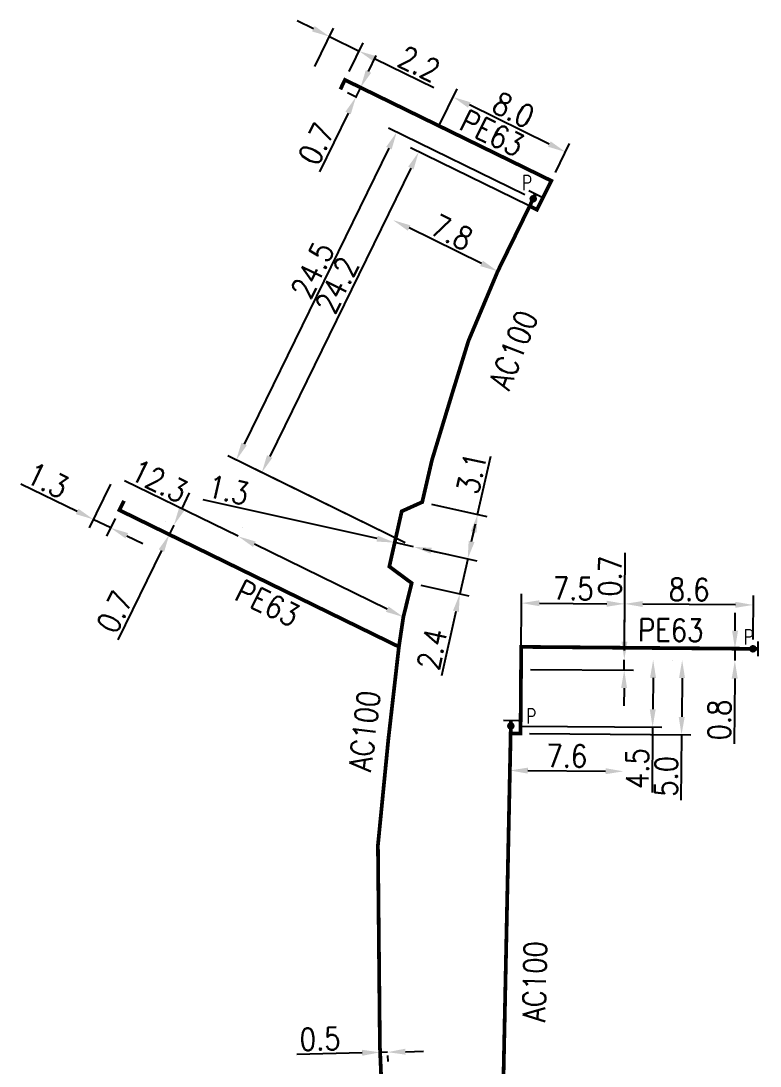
# Model space of a CAD drawing. Header units: millimetres. Extents: x 160996 to 162003, y 120996 to 122000.
# Drawn here: x 161944.1 to 161993.6, y 121164.2 to 121234.2 of the extents above; entities that cross this region are included whole.
import ezdxf
from ezdxf.enums import TextEntityAlignment as Align

# ---------------------------------------------------------------- set-up
doc = ezdxf.new("R2010")
doc.units = ezdxf.units.MM
doc.header["$PDMODE"] = 34
doc.linetypes.add('L_100_AP', pattern=[14, 10, -1.5, 1, -1.5])
doc.linetypes.add('L_RAC_PE', pattern=[3.5, 2, -1.5])
doc.layers.get('0').update_dxf_attribs({"linetype": 'CONTINUOUS'})
doc.layers.get('Defpoints').update_dxf_attribs({"linetype": 'CONTINUOUS'})
for name, color, linetype in [('L_140', 3, 'CONTINUOUS'), ('L_300', 7, 'CONTINUOUS'), ('L_340', 7, 'CONTINUOUS')]:
    doc.layers.add(name, color=color, linetype=linetype)
doc.layers.add('L_170', color=7, linetype='CONTINUOUS', plot=False)
doc.styles.add('G_ROMANS', font='ROMANS.SHX', dxfattribs={"width": 0.75})
doc.styles.get("Standard").update_dxf_attribs({"font": 'romans.shx', "width": 0.85})
doc.dimstyles.get("Standard").update_dxf_attribs({"dimtxt": 1.5, "dimasz": 1.2, "dimexe": 0.625, "dimexo": 0.625, "dimgap": 0.25, "dimtad": 1, "dimdec": 1, "dimzin": 0, "dimdsep": 46, "dimtxsty": 'Standard', "dimcen": -0.5, "dimadec": 0, "dimazin": 0, "dimtfac": 1, "dimtdec": 1, "dimtmove": 0, "dimatfit": 3, "dimfxl": 0, "dimtolj": 1, "dimtzin": 0, "dimarcsym": 0})

# ---------------------------------------------------------------- blocks, each defined once
blk = doc.blocks.new('L_340_07')
at = {"color": 0, "linetype": 'Continuous', "const_width": 0.25, "flags": 128}
blk.add_lwpolyline([(0, 0), (0.35, 0)], dxfattribs=at)
at = {"color": 0, "linetype": 'Continuous', "flags": 128}
blk.add_lwpolyline([(0.35, -0.5), (0.35, 0.5)], dxfattribs=at)
at = {"color": 0, "linetype": 'Continuous', "width": 0.75, "flags": 3}
for tag, p in [('DEF_LEG', (0.723, -3.465)), ('DEF_COUP', (0.723, -5.965)), ('DEF_TYPE', (0.723, -8.465))]:
    blk.add_attdef(tag, text='', height=1.2, dxfattribs=at).set_placement(p, align=Align.MIDDLE)
blk = doc.blocks.new('*D1705')
at = {"layer": 'Defpoints', "color": 0, "linetype": 'Continuous', "transparency": 16777216}
for p in [(161969.005, 121220.878), (161969.005, 121220.878), (161976.012, 121217.451)]:
    blk.add_point(p, dxfattribs=at)
at = {"layer": 'L_140', "color": 0, "linetype": 'Continuous', "lineweight": -2, "transparency": 16777216}
blk.add_line((161974.934, 121217.978), (161970.083, 121220.351), dxfattribs=at)
at = {"layer": 'L_140', "color": 0, "linetype": 'Continuous', "transparency": 16777216}
for points in [[(161970.171, 121220.53), (161969.995, 121220.171), (161969.005, 121220.878)], [(161975.022, 121218.158), (161974.846, 121217.798), (161976.012, 121217.451)]]:
    blk.add_solid(points, dxfattribs=at)
at = {"layer": 'L_140', "color": 0, "linetype": 'Continuous', "transparency": 16777216, "insert": (161972.948, 121220.063), "char_height": 1.5, "attachment_point": 5, "rotation": 333.93564}
blk.add_mtext('\\A1;7.8', dxfattribs=at)
blk = doc.blocks.new('*D1706')
at = {"layer": 'Defpoints', "color": 0, "linetype": 'Continuous', "transparency": 16777216}
for p in [(161978.387, 121222.306), (161958.514, 121204.808), (161970.387, 121199.001)]:
    blk.add_point(p, dxfattribs=at)
at = {"layer": 'L_340', "color": 0, "linetype": 'Continuous', "lineweight": -2, "transparency": 16777216}
for p, q in [((161977.825, 121222.581), (161968.695, 121227.046)), ((161968.73, 121225.694), (161959.041, 121205.886)), ((161969.826, 121199.275), (161957.953, 121205.083))]:
    blk.add_line(p, q, dxfattribs=at)
at = {"layer": 'L_340', "color": 0, "linetype": 'Continuous', "transparency": 16777216}
for points in [[(161968.55, 121225.782), (161968.909, 121225.606), (161969.257, 121226.772)], [(161958.862, 121205.974), (161959.221, 121205.798), (161958.514, 121204.808)]]:
    blk.add_solid(points, dxfattribs=at)
at = {"layer": 'L_340', "color": 0, "linetype": 'Continuous', "transparency": 16777216, "insert": (161963.621, 121217.524), "char_height": 1.5, "attachment_point": 5, "rotation": 63.93564}
blk.add_mtext('\\A1;24.5', dxfattribs=at)
blk = doc.blocks.new('*D1707')
at = {"layer": 'Defpoints', "color": 0, "linetype": 'Continuous', "transparency": 16777216}
for p in [(161970.96, 121201.998), (161970.387, 121199.001), (161974.001, 121198.191)]:
    blk.add_point(p, dxfattribs=at)
at = {"layer": 'L_140', "color": 0, "linetype": 'Continuous', "lineweight": -2, "transparency": 16777216}
for p, q in [((161974.667, 121201.168), (161975.543, 121205.078)), ((161971.57, 121201.861), (161975.277, 121201.031)), ((161974.263, 121199.362), (161974.405, 121199.997)), ((161970.997, 121198.864), (161974.611, 121198.055))]:
    blk.add_line(p, q, dxfattribs=at)
at = {"layer": 'L_140', "color": 0, "linetype": 'Continuous', "transparency": 16777216}
for points in [[(161974.21, 121200.04), (161974.6, 121199.953), (161974.667, 121201.168)], [(161974.068, 121199.406), (161974.458, 121199.319), (161974.001, 121198.191)]]:
    blk.add_solid(points, dxfattribs=at)
at = {"layer": 'L_140', "color": 0, "linetype": 'Continuous', "transparency": 16777216, "insert": (161974.261, 121203.927), "char_height": 1.5, "attachment_point": 5, "rotation": 77.3751}
blk.add_mtext('\\A1;3.1', dxfattribs=at)
blk = doc.blocks.new('*D1708')
at = {"layer": 'Defpoints', "color": 0, "linetype": 'Continuous', "transparency": 16777216}
for p in [(161970.387, 121199.001), (161974.001, 121198.191), (161970.254, 121196.571)]:
    blk.add_point(p, dxfattribs=at)
at = {"layer": 'L_140', "color": 0, "linetype": 'Continuous', "lineweight": -2, "transparency": 16777216}
for p, q in [((161974.263, 121199.362), (161974.525, 121200.533)), ((161970.997, 121198.864), (161974.611, 121198.055)), ((161974.001, 121198.191), (161973.476, 121195.849)), ((161970.864, 121196.434), (161974.086, 121195.713)), ((161973.214, 121194.678), (161972.245, 121190.353))]:
    blk.add_line(p, q, dxfattribs=at)
at = {"layer": 'L_140', "color": 0, "linetype": 'Continuous', "transparency": 16777216}
for points in [[(161974.068, 121199.406), (161974.458, 121199.319), (161974.001, 121198.191)], [(161973.019, 121194.722), (161973.409, 121194.635), (161973.476, 121195.849)]]:
    blk.add_solid(points, dxfattribs=at)
at = {"layer": 'L_140', "color": 0, "linetype": 'Continuous', "transparency": 16777216, "insert": (161971.623, 121192.149), "char_height": 1.5, "attachment_point": 5, "rotation": 77.3751}
blk.add_mtext('\\A1;2.4', dxfattribs=at)
blk = doc.blocks.new('*D1709')
at = {"layer": 'Defpoints', "color": 0, "linetype": 'Continuous', "transparency": 16777216}
for p in [(161958.648, 121199.703), (161958.648, 121199.703), (161969.697, 121194.299)]:
    blk.add_point(p, dxfattribs=at)
at = {"layer": 'L_140', "color": 0, "linetype": 'Continuous', "lineweight": -2, "transparency": 16777216}
for p, q in [((161958.648, 121199.703), (161951.033, 121203.428)), ((161958.923, 121200.265), (161958.923, 121200.265)), ((161968.619, 121194.826), (161959.726, 121199.176)), ((161969.972, 121194.86), (161969.972, 121194.86))]:
    blk.add_line(p, q, dxfattribs=at)
at = {"layer": 'L_140', "color": 0, "linetype": 'Continuous', "transparency": 16777216}
for points in [[(161959.814, 121199.356), (161959.638, 121198.996), (161958.648, 121199.703)], [(161968.707, 121195.006), (161968.531, 121194.647), (161969.697, 121194.299)]]:
    blk.add_solid(points, dxfattribs=at)
at = {"layer": 'L_140', "color": 0, "linetype": 'Continuous', "transparency": 16777216, "insert": (161953.36, 121203.403), "char_height": 1.5, "attachment_point": 5, "rotation": 333.93564}
blk.add_mtext('\\A1;12.3', dxfattribs=at)
blk = doc.blocks.new('*D1710')
at = {"layer": 'Defpoints', "color": 0, "linetype": 'Continuous', "transparency": 16777216}
for p in [(161969.119, 121199.285), (161970.387, 121199.001), (161970.387, 121199.001)]:
    blk.add_point(p, dxfattribs=at)
at = {"layer": 'L_140', "color": 0, "linetype": 'Continuous', "lineweight": -2, "transparency": 16777216}
for p, q in [((161967.948, 121199.547), (161956.312, 121202.153)), ((161970.387, 121199.001), (161969.119, 121199.285)), ((161971.558, 121198.738), (161972.729, 121198.476))]:
    blk.add_line(p, q, dxfattribs=at)
at = {"layer": 'L_140', "color": 0, "linetype": 'Continuous', "transparency": 16777216}
for points in [[(161967.991, 121199.742), (161967.904, 121199.352), (161969.119, 121199.285)], [(161971.602, 121198.934), (161971.515, 121198.543), (161970.387, 121199.001)]]:
    blk.add_solid(points, dxfattribs=at)
at = {"layer": 'L_140', "color": 0, "linetype": 'Continuous', "transparency": 16777216, "insert": (161957.989, 121202.802), "char_height": 1.5, "attachment_point": 5, "rotation": 347.3751}
blk.add_mtext('\\A1;1.3', dxfattribs=at)
blk = doc.blocks.new('*D1711')
at = {"layer": 'Defpoints', "color": 0, "linetype": 'Continuous', "transparency": 16777216}
for p in [(161968.127, 121165.553), (161968.627, 121165.566), (161968.637, 121165.162)]:
    blk.add_point(p, dxfattribs=at)
at = {"layer": 'L_140', "color": 0, "linetype": 'Continuous', "lineweight": -2, "transparency": 16777216}
for p, q in [((161966.937, 121165.119), (161962.567, 121165.008)), ((161968.637, 121165.162), (161968.137, 121165.149)), ((161968.143, 121164.928), (161968.153, 121164.525)), ((161968.643, 121164.941), (161968.653, 121164.537)), ((161969.837, 121165.193), (161971.036, 121165.223))]:
    blk.add_line(p, q, dxfattribs=at)
at = {"layer": 'L_140', "color": 0, "linetype": 'Continuous', "transparency": 16777216}
for points in [[(161966.932, 121165.319), (161966.943, 121164.919), (161968.137, 121165.149)], [(161969.831, 121165.393), (161969.842, 121164.993), (161968.637, 121165.162)]]:
    blk.add_solid(points, dxfattribs=at)
at = {"layer": 'L_140', "color": 0, "linetype": 'Continuous', "transparency": 16777216, "insert": (161964.127, 121166.048), "char_height": 1.5, "attachment_point": 5, "rotation": 1.45531}
blk.add_mtext('\\A1;0.5', dxfattribs=at)
blk = doc.blocks.new('*D1715')
at = {"layer": 'Defpoints', "color": 0, "linetype": 'Continuous', "transparency": 16777216}
for p in [(161976.826, 121184.024), (161984.426, 121183.966), (161984.426, 121183.966)]:
    blk.add_point(p, dxfattribs=at)
at = {"layer": 'L_140', "color": 0, "linetype": 'Continuous', "lineweight": -2, "transparency": 16777216}
blk.add_line((161978.026, 121184.014), (161983.226, 121183.975), dxfattribs=at)
at = {"layer": 'L_140', "color": 0, "linetype": 'Continuous', "transparency": 16777216}
for points in [[(161978.028, 121184.214), (161978.025, 121183.814), (161976.826, 121184.024)], [(161983.228, 121184.175), (161983.225, 121183.775), (161984.426, 121183.966)]]:
    blk.add_solid(points, dxfattribs=at)
at = {"layer": 'L_140', "color": 0, "linetype": 'Continuous', "transparency": 16777216, "insert": (161980.634, 121184.995), "char_height": 1.5, "attachment_point": 5, "rotation": 359.56932}
blk.add_mtext('\\A1;7.6', dxfattribs=at)
blk = doc.blocks.new('*D1728')
at = {"layer": 'Defpoints', "color": 0, "linetype": 'Continuous', "transparency": 16777216}
for p in [(161988.354, 121191.41), (161988.354, 121191.41), (161977.503, 121186.501)]:
    blk.add_point(p, dxfattribs=at)
at = {"layer": 'L_170', "color": 0, "linetype": 'Continuous', "lineweight": -2, "transparency": 16777216}
for p, q in [((161987.729, 121191.416), (161987.729, 121191.416)), ((161988.344, 121190.211), (161988.322, 121187.611)), ((161978.128, 121186.496), (161988.937, 121186.405)), ((161988.312, 121186.411), (161988.275, 121182.039))]:
    blk.add_line(p, q, dxfattribs=at)
at = {"layer": 'L_170', "color": 0, "linetype": 'Continuous', "transparency": 16777216}
for points in [[(161988.144, 121190.212), (161988.544, 121190.209), (161988.354, 121191.41)], [(161988.122, 121187.612), (161988.522, 121187.609), (161988.312, 121186.411)]]:
    blk.add_solid(points, dxfattribs=at)
at = {"layer": 'L_170', "color": 0, "linetype": 'Continuous', "transparency": 16777216, "insert": (161987.289, 121183.633), "char_height": 1.5, "attachment_point": 5, "rotation": 89.52047}
blk.add_mtext('\\A1;5.0', dxfattribs=at)
blk = doc.blocks.new('*D1729')
at = {"layer": 'Defpoints', "color": 0, "linetype": 'Continuous', "transparency": 16777216}
for p in [(161984.51, 121195.18), (161984.482, 121191.443), (161977.572, 121190.801)]:
    blk.add_point(p, dxfattribs=at)
at = {"layer": 'L_170', "color": 0, "linetype": 'Continuous', "lineweight": -2, "transparency": 16777216}
for p, q in [((161977.576, 121191.426), (161977.61, 121195.857)), ((161984.487, 121192.068), (161984.515, 121195.805)), ((161978.805, 121195.223), (161983.31, 121195.189))]:
    blk.add_line(p, q, dxfattribs=at)
at = {"layer": 'L_170', "color": 0, "linetype": 'Continuous', "transparency": 16777216}
for points in [[(161978.806, 121195.423), (161978.803, 121195.023), (161977.605, 121195.232)], [(161983.312, 121195.389), (161983.309, 121194.989), (161984.51, 121195.18)]]:
    blk.add_solid(points, dxfattribs=at)
at = {"layer": 'L_170', "color": 0, "linetype": 'Continuous', "transparency": 16777216, "insert": (161981.066, 121196.206), "char_height": 1.5, "attachment_point": 5, "rotation": 359.56932}
blk.add_mtext('\\A1;7.5', dxfattribs=at)
blk = doc.blocks.new('*D1730')
at = {"layer": 'Defpoints', "color": 0, "linetype": 'Continuous', "transparency": 16777216}
for p in [(161984.513, 121195.18), (161993.089, 121192.171), (161984.482, 121191.443)]:
    blk.add_point(p, dxfattribs=at)
at = {"layer": 'L_170', "color": 0, "linetype": 'Continuous', "lineweight": -2, "transparency": 16777216}
for p, q in [((161984.487, 121192.068), (161984.519, 121195.805)), ((161993.094, 121192.796), (161993.118, 121195.733)), ((161991.913, 121195.118), (161985.713, 121195.17))]:
    blk.add_line(p, q, dxfattribs=at)
at = {"layer": 'L_170', "color": 0, "linetype": 'Continuous', "transparency": 16777216}
for points in [[(161985.715, 121195.37), (161985.712, 121194.97), (161984.513, 121195.18)], [(161991.915, 121195.318), (161991.912, 121194.918), (161993.113, 121195.108)]]:
    blk.add_solid(points, dxfattribs=at)
at = {"layer": 'L_170', "color": 0, "linetype": 'Continuous', "transparency": 16777216, "insert": (161988.822, 121196.144), "char_height": 1.5, "attachment_point": 5, "rotation": 359.52047}
blk.add_mtext('\\A1;8.6', dxfattribs=at)
blk = doc.blocks.new('*D1731')
at = {"layer": 'Defpoints', "color": 0, "linetype": 'Continuous', "transparency": 16777216}
for p in [(161991.885, 121192.181), (161991.879, 121191.381), (161991.879, 121191.381)]:
    blk.add_point(p, dxfattribs=at)
at = {"layer": 'L_170', "color": 0, "linetype": 'Continuous', "lineweight": -2, "transparency": 16777216}
for p, q in [((161991.895, 121193.381), (161991.905, 121194.581)), ((161991.885, 121192.181), (161991.879, 121191.381)), ((161991.869, 121190.181), (161991.832, 121185.81))]:
    blk.add_line(p, q, dxfattribs=at)
at = {"layer": 'L_170', "color": 0, "linetype": 'Continuous', "transparency": 16777216}
for points in [[(161991.695, 121193.383), (161992.095, 121193.379), (161991.885, 121192.181)], [(161991.669, 121190.183), (161992.069, 121190.179), (161991.879, 121191.381)]]:
    blk.add_solid(points, dxfattribs=at)
at = {"layer": 'L_170', "color": 0, "linetype": 'Continuous', "transparency": 16777216, "insert": (161990.845, 121187.404), "char_height": 1.5, "attachment_point": 5, "rotation": 89.52047}
blk.add_mtext('\\A1;0.8', dxfattribs=at)
blk = doc.blocks.new('*D1732')
at = {"layer": 'Defpoints', "color": 0, "linetype": 'Continuous', "transparency": 16777216}
for p in [(161986.413, 121191.427), (161986.413, 121191.427), (161976.889, 121187.006)]:
    blk.add_point(p, dxfattribs=at)
at = {"layer": 'L_340', "color": 0, "linetype": 'Continuous', "lineweight": -2, "transparency": 16777216}
for p, q in [((161986.403, 121190.227), (161986.385, 121188.127)), ((161977.514, 121187.001), (161987, 121186.922)), ((161986.375, 121186.927), (161986.339, 121182.556))]:
    blk.add_line(p, q, dxfattribs=at)
at = {"layer": 'L_340', "color": 0, "linetype": 'Continuous', "transparency": 16777216}
for points in [[(161986.203, 121190.228), (161986.603, 121190.225), (161986.413, 121191.427)], [(161986.185, 121188.129), (161986.585, 121188.125), (161986.375, 121186.927)]]:
    blk.add_solid(points, dxfattribs=at)
at = {"layer": 'L_340', "color": 0, "linetype": 'Continuous', "transparency": 16777216, "insert": (161985.352, 121184.15), "char_height": 1.5, "attachment_point": 5, "rotation": 89.52047}
blk.add_mtext('\\A1;4.5', dxfattribs=at)
blk = doc.blocks.new('*D1737')
at = {"layer": 'Defpoints', "color": 0, "linetype": 'Continuous', "ltscale": 0.5, "transparency": 16777216}
for p in [(161954.344, 121200.452), (161954.344, 121200.452), (161954.036, 121199.824)]:
    blk.add_point(p, dxfattribs=at)
at = {"layer": 'L_170', "color": 0, "linetype": 'Continuous', "lineweight": -2, "ltscale": 0.5, "transparency": 16777216}
for p, q in [((161954.871, 121201.53), (161955.398, 121202.608)), ((161953.782, 121200.727), (161953.782, 121200.727)), ((161954.344, 121200.452), (161954.036, 121199.824)), ((161953.475, 121200.098), (161953.475, 121200.098)), ((161953.509, 121198.746), (161950.589, 121192.776))]:
    blk.add_line(p, q, dxfattribs=at)
at = {"layer": 'L_170', "color": 0, "linetype": 'Continuous', "ltscale": 0.5, "transparency": 16777216}
for points in [[(161954.691, 121201.618), (161955.051, 121201.442), (161954.344, 121200.452)], [(161953.329, 121198.833), (161953.689, 121198.658), (161954.036, 121199.824)]]:
    blk.add_solid(points, dxfattribs=at)
at = {"layer": 'L_170', "color": 0, "linetype": 'Continuous', "ltscale": 0.5, "transparency": 16777216, "insert": (161950.388, 121194.64), "char_height": 1.5, "attachment_point": 5, "rotation": 63.93564}
blk.add_mtext('\\A1;0.7', dxfattribs=at)
blk = doc.blocks.new('*D1738')
at = {"layer": 'Defpoints', "color": 0, "linetype": 'Continuous', "ltscale": 0.5, "transparency": 16777216}
for p in [(161965.791, 121230.266), (161966.527, 121229.126), (161967.157, 121228.818)]:
    blk.add_point(p, dxfattribs=at)
at = {"layer": 'L_170', "color": 0, "linetype": 'Continuous', "lineweight": -2, "ltscale": 0.5, "transparency": 16777216}
for p, q in [((161967.362, 121230.833), (161967.889, 121231.911)), ((161966.352, 121229.991), (161967.396, 121229.48)), ((161966.595, 121229.093), (161965.966, 121229.401)), ((161966.835, 121229.755), (161966.527, 121229.126)), ((161966, 121228.048), (161964.079, 121224.121))]:
    blk.add_line(p, q, dxfattribs=at)
at = {"layer": 'L_170', "color": 0, "linetype": 'Continuous', "ltscale": 0.5, "transparency": 16777216}
for points in [[(161967.182, 121230.921), (161967.542, 121230.745), (161966.835, 121229.755)], [(161965.82, 121228.136), (161966.179, 121227.96), (161966.527, 121229.126)]]:
    blk.add_solid(points, dxfattribs=at)
at = {"layer": 'L_170', "color": 0, "linetype": 'Continuous', "ltscale": 0.5, "transparency": 16777216, "insert": (161963.878, 121225.985), "char_height": 1.5, "attachment_point": 5, "rotation": 63.93564}
blk.add_mtext('\\A1;0.7', dxfattribs=at)
blk = doc.blocks.new('*D1739')
at = {"layer": 'Defpoints', "color": 0, "linetype": 'Continuous', "ltscale": 0.5, "transparency": 16777216}
for p in [(161973.035, 121229.116), (161971.782, 121226.556), (161979.597, 121223.513)]:
    blk.add_point(p, dxfattribs=at)
at = {"layer": 'L_170', "color": 0, "linetype": 'Continuous', "lineweight": -2, "ltscale": 0.5, "transparency": 16777216}
for p, q in [((161972.057, 121227.117), (161973.309, 121229.678)), ((161979.463, 121225.972), (161974.113, 121228.589)), ((161979.871, 121224.074), (161980.816, 121226.006))]:
    blk.add_line(p, q, dxfattribs=at)
at = {"layer": 'L_170', "color": 0, "linetype": 'Continuous', "ltscale": 0.5, "transparency": 16777216}
for points in [[(161974.2, 121228.769), (161974.025, 121228.409), (161973.035, 121229.116)], [(161979.551, 121226.151), (161979.376, 121225.792), (161980.541, 121225.444)]]:
    blk.add_solid(points, dxfattribs=at)
at = {"layer": 'L_170', "color": 0, "linetype": 'Continuous', "ltscale": 0.5, "transparency": 16777216, "insert": (161977.067, 121228.257), "char_height": 1.5, "attachment_point": 5, "rotation": 333.93564}
blk.add_mtext('\\A1;8.0', dxfattribs=at)
blk = doc.blocks.new('*D1544')
at = {"layer": 'Defpoints', "color": 0, "linetype": 'Continuous', "transparency": 16777216}
for p in [(161978.634, 121221.576), (161960.225, 121203.971), (161970.387, 121199.001)]:
    blk.add_point(p, dxfattribs=at)
at = {"layer": 'L_170', "color": 0, "linetype": 'Continuous', "lineweight": -2, "transparency": 16777216}
for p, q in [((161978.072, 121221.85), (161970.166, 121225.717)), ((161970.2, 121224.365), (161960.752, 121205.049)), ((161969.826, 121199.275), (161959.664, 121204.246))]:
    blk.add_line(p, q, dxfattribs=at)
at = {"layer": 'L_170', "color": 0, "linetype": 'Continuous', "transparency": 16777216}
for points in [[(161970.02, 121224.453), (161970.38, 121224.277), (161970.727, 121225.443)], [(161960.573, 121205.137), (161960.932, 121204.961), (161960.225, 121203.971)]]:
    blk.add_solid(points, dxfattribs=at)
at = {"layer": 'L_170', "color": 0, "linetype": 'Continuous', "transparency": 16777216, "insert": (161965.254, 121216.528), "char_height": 1.5, "attachment_point": 5, "rotation": 63.93564}
blk.add_mtext('\\A1;24.2', dxfattribs=at)
blk = doc.blocks.new('*D1545')
at = {"layer": 'Defpoints', "color": 0, "linetype": 'Continuous', "ltscale": 0.5, "transparency": 16777216}
for p in [(161964.759, 121233.164), (161963.507, 121230.604), (161965.791, 121230.266)]:
    blk.add_point(p, dxfattribs=at)
at = {"layer": 'L_170', "color": 0, "linetype": 'Continuous', "lineweight": -2, "ltscale": 0.5, "transparency": 16777216}
for p, q in [((161963.681, 121233.691), (161962.603, 121234.218)), ((161963.781, 121231.165), (161965.034, 121233.725)), ((161964.759, 121233.164), (161966.735, 121232.197)), ((161966.065, 121230.827), (161967.01, 121232.759)), ((161967.813, 121231.67), (161971.74, 121229.749))]:
    blk.add_line(p, q, dxfattribs=at)
at = {"layer": 'L_170', "color": 0, "linetype": 'Continuous', "ltscale": 0.5, "transparency": 16777216}
for points in [[(161963.769, 121233.871), (161963.593, 121233.511), (161964.759, 121233.164)], [(161967.901, 121231.85), (161967.726, 121231.49), (161966.735, 121232.197)]]:
    blk.add_solid(points, dxfattribs=at)
at = {"layer": 'L_170', "color": 0, "linetype": 'Continuous', "ltscale": 0.5, "transparency": 16777216, "insert": (161970.755, 121231.344), "char_height": 1.5, "attachment_point": 5, "rotation": 333.93564}
blk.add_mtext('\\A1;2.2', dxfattribs=at)
blk = doc.blocks.new('*D1546')
at = {"layer": 'Defpoints', "color": 0, "linetype": 'Continuous', "ltscale": 0.5, "transparency": 16777216}
for p in [(161950.373, 121203.751), (161950.698, 121201.457), (161948.948, 121200.839)]:
    blk.add_point(p, dxfattribs=at)
at = {"layer": 'L_170', "color": 0, "linetype": 'Continuous', "lineweight": -2, "ltscale": 0.5, "transparency": 16777216}
for p, q in [((161947.87, 121201.366), (161944.107, 121203.207)), ((161950.098, 121203.19), (161948.674, 121200.278)), ((161950.116, 121200.268), (161948.948, 121200.839)), ((161950.423, 121200.895), (161949.842, 121199.707)), ((161951.194, 121199.741), (161952.272, 121199.213))]:
    blk.add_line(p, q, dxfattribs=at)
at = {"layer": 'L_170', "color": 0, "linetype": 'Continuous', "ltscale": 0.5, "transparency": 16777216}
for points in [[(161947.958, 121201.546), (161947.783, 121201.187), (161948.948, 121200.839)], [(161951.282, 121199.92), (161951.106, 121199.561), (161950.116, 121200.268)]]:
    blk.add_solid(points, dxfattribs=at)
at = {"layer": 'L_170', "color": 0, "linetype": 'Continuous', "ltscale": 0.5, "transparency": 16777216, "insert": (161945.889, 121203.449), "char_height": 1.5, "attachment_point": 5, "rotation": 333.93564}
blk.add_mtext('\\A1;1.3', dxfattribs=at)
blk = doc.blocks.new('*D1547')
at = {"layer": 'Defpoints', "color": 0, "linetype": 'Continuous', "transparency": 16777216}
for p in [(161984.482, 121191.443), (161984.482, 121191.443), (161977.572, 121190.801)]:
    blk.add_point(p, dxfattribs=at)
at = {"layer": 'L_170', "color": 0, "linetype": 'Continuous', "lineweight": -2, "transparency": 16777216}
for p, q in [((161984.492, 121192.643), (161984.542, 121198.6)), ((161984.476, 121190.743), (161984.482, 121191.443)), ((161978.197, 121190.795), (161985.101, 121190.738)), ((161984.466, 121189.543), (161984.456, 121188.343))]:
    blk.add_line(p, q, dxfattribs=at)
at = {"layer": 'L_170', "color": 0, "linetype": 'Continuous', "transparency": 16777216}
for points in [[(161984.292, 121192.645), (161984.692, 121192.641), (161984.482, 121191.443)], [(161984.266, 121189.545), (161984.666, 121189.541), (161984.476, 121190.743)]]:
    blk.add_solid(points, dxfattribs=at)
at = {"layer": 'L_170', "color": 0, "linetype": 'Continuous', "transparency": 16777216, "insert": (161983.529, 121197.023), "char_height": 1.5, "attachment_point": 5, "rotation": 89.52047}
blk.add_mtext('\\A1;0.7', dxfattribs=at)
blk = doc.blocks.new('L_300_12')
at = {"color": 0, "linetype": 'Continuous', "const_width": 0.248, "flags": 128}
blk.add_lwpolyline([(-0.126, 0, 1), (0.126, 0, 1)], format="xyb", close=True, dxfattribs=at)
at = {"linetype": 'Continuous', "style": 'G_ROMANS', "width": 0.75}
blk.add_attdef('P', text='', height=1, dxfattribs=at).set_placement((0, 1.331), align=Align.MIDDLE_CENTER)
at = {"color": 0, "linetype": 'Continuous', "width": 0.75, "flags": 3}
for tag, p in [('DEF_LEG', (0, -5)), ('DEF_COUP', (0, -7.5)), ('DEF_TYPE', (0, -10))]:
    blk.add_attdef(tag, text='', height=1.2, dxfattribs=at).set_placement(p, align=Align.MIDDLE)

msp = doc.modelspace()

# ---------------------------------------------------------------- linework, layer by layer
at = {"layer": 'L_140', "linetype": 'L_100_AP', "const_width": 0.25, "flags": 128}
msp.add_lwpolyline([(161978.387, 121222.306), (161976.012, 121217.451), (161974.054, 121212.793), (161972.948, 121209.213), (161971.61, 121204.805), (161970.96, 121201.998), (161969.588, 121201.38), (161969.119, 121199.285), (161968.759, 121197.68), (161970.254, 121196.571), (161969.697, 121194.299), (161969.4, 121192.309), (161969.4, 121192.309), (161968.693, 121186.108), (161967.996, 121179.012), (161967.996, 121179.012), (161968.127, 121165.553), (161968.578, 121154.809), (161968.507, 121153.81), (161967.878, 121144.9), (161967.812, 121116.78), (161967.695, 121111.465), (161967.484, 121101.892), (161967.303, 121093.709)], dxfattribs=at)
at = {"layer": 'L_140', "linetype": 'L_100_AP', "flags": 128}
msp.add_lwpolyline([(161967.695, 121111.465, 0.25, 0.25, 0), (161975.774, 121111.388, 0.25, 0.25, 0), (161975.952, 121131.465, 0.25, 0.25, 0), (161975.998, 121149.875, 0.25, 0.25, 0), (161976.33, 121160.696, 0.25, 0.25, 0), (161976.358, 121161.596, 0.25, 0.25, 0), (161976.826, 121184.024, 0.25, 0.25, 0), (161976.878, 121186.506, 0.25, 0.25, 0), (161976.889, 121187.006, 0, 0, 0)], format="xyseb", dxfattribs=at)
at = {"layer": 'L_170', "linetype": 'L_RAC_PE', "ltscale": 0.5, "flags": 128}
for points in [[(161978.146, 121221.814, 0.25, 0.25, 0), (161978.634, 121221.576, 0.25, 0.25, 0), (161979.597, 121223.513, 0.25, 0.25, 0), (161965.791, 121230.266, 0.25, 0.25, 0), (161965.791, 121230.266, 0.25, 0.25, 0), (161965.483, 121229.637, 0, 0, 0)], [(161969.4, 121192.309, 0.25, 0.25, 0), (161954.036, 121199.824, 0.25, 0.25, 0), (161950.698, 121201.457, 0.25, 0.25, 0), (161951.005, 121202.085, 0, 0, 0)], [(161993.089, 121192.171, 0.25, 0.25, 0), (161991.885, 121192.181, 0.25, 0.25, 0), (161977.583, 121192.301, 0.25, 0.25, 0), (161977.572, 121190.801, 0.25, 0.25, 0), (161977.539, 121186.501, 0.25, 0.25, 0), (161976.878, 121186.506, 0, 0, 0)]]:
    msp.add_lwpolyline(points, format="xyseb", dxfattribs=at)

# ---------------------------------------------------------------- block references
at = {"layer": 'L_170', "ltscale": 0.5}
ref = msp.add_blockref('L_300_12', (161993.089, 121192.171), dxfattribs=dict(at, rotation=359.5693237004407))
ref.add_attrib('P', 'P', dxfattribs={"layer": '0', "linetype": 'Continuous', "height": 1, "style": 'G_ROMANS', "width": 0.75}).set_placement((161992.804, 121192.97), align=Align.MIDDLE_CENTER)
at = {"layer": 'L_170', "ltscale": 0.5, "rotation": 359.5693299255042}
msp.add_blockref('L_340_07', (161993.089, 121192.171), dxfattribs=at)
at = {"layer": 'L_300', "ltscale": 0.5}
ref = msp.add_blockref('L_300_12', (161978.387, 121222.306), dxfattribs=dict(at, rotation=63.93563723391922))
ref.add_attrib('P', 'P', dxfattribs={"layer": '0', "linetype": 'Continuous', "height": 1, "style": 'G_ROMANS', "width": 0.75}).set_placement((161977.966, 121223.38), align=Align.MIDDLE_CENTER)
ref = msp.add_blockref('L_300_12', (161976.889, 121187.006), dxfattribs=dict(at, rotation=268.8030486559128))
ref.add_attrib('P', 'P', dxfattribs={"layer": '0', "linetype": 'Continuous', "height": 1, "style": 'G_ROMANS', "width": 0.75}).set_placement((161978.25, 121187.664), align=Align.MIDDLE_CENTER)
at = {"layer": 'L_340'}
for p, rotation in [((161978.387, 121222.306), 63.93563723228836), ((161976.889, 121187.006), 88.803048656698)]:
    msp.add_blockref('L_340_07', p, dxfattribs=dict(at, rotation=rotation))

# ---------------------------------------------------------------- texts
at = {"layer": 'L_140', "linetype": 'Continuous', "width": 0.85}
for rotation, p in [(68.7303, (161976.775, 121209.395)), (83.18639, (161967.517, 121183.897)), (88.80305, (161979.176, 121167.169))]:
    msp.add_text('AC100', height=1.5, rotation=rotation, dxfattribs=at).set_placement(p)
at = {"layer": 'L_170', "linetype": 'Continuous', "ltscale": 0.5, "width": 0.85}
for p in [(161973.342, 121226.993), (161958.316, 121195.512)]:
    msp.add_text('PE63', height=1.5, rotation=333.93564, dxfattribs=at).set_placement(p)
at = {"layer": 'L_170', "linetype": 'Continuous', "width": 0.85}
msp.add_text('PE63', height=1.5, rotation=359.52047, dxfattribs=at).set_placement((161985.402, 121192.69))

# ---------------------------------------------------------------- dimensions: what is measured, and where the dimension line sits
at = {"layer": 'L_140', "linetype": 'Continuous'}
for base, p1, p2, angle, picture, middle in [((161969.005, 121220.878), (161976.012, 121217.451), (161969.005, 121220.878), 333.93564, '*D1705', (161972.509, 121219.164)), ((161974.001, 121198.191), (161970.96, 121201.998), (161970.387, 121199.001), 77.3751, '*D1707', (161975.236, 121203.708)), ((161958.648, 121199.703), (161969.697, 121194.299), (161958.648, 121199.703), 333.93564, '*D1709', (161952.921, 121202.505)), ((161970.387, 121199.001), (161969.119, 121199.285), (161970.387, 121199.001), 167.3751, '*D1710', (161957.771, 121201.827)), ((161974.001, 121198.191), (161970.254, 121196.571), (161970.387, 121199.001), 257.3751, '*D1708', (161972.598, 121191.93)), ((161984.426, 121183.966), (161976.826, 121184.024), (161984.426, 121183.966), 179.56932, '*D1715', (161980.626, 121183.995)), ((161968.637, 121165.162), (161968.127, 121165.553), (161968.627, 121165.566), 181.45531, '*D1711', (161964.153, 121165.048))]:
    dim = msp.add_linear_dim(base=base, p1=p1, p2=p2, angle=angle, dimstyle='Standard', dxfattribs=at)
    dim.commit()
    dim.dimension.update_dxf_attribs({"geometry": picture, "text_midpoint": middle, "dimtype": 160})
at = {"layer": 'L_170', "linetype": 'Continuous', "ltscale": 0.5}
for base, p1, p2, angle, picture, middle in [((161964.759, 121233.164), (161965.791, 121230.266), (161963.507, 121230.604), 333.93564, '*D1545', (161970.316, 121230.446)), ((161966.527, 121229.126), (161965.791, 121230.266), (161967.157, 121228.818), 63.93564, '*D1738', (161964.776, 121225.546)), ((161948.948, 121200.839), (161950.698, 121201.457), (161950.373, 121203.751), 333.93564, '*D1546', (161945.45, 121202.55)), ((161954.344, 121200.452), (161954.036, 121199.824), (161954.344, 121200.452), 243.93564, '*D1737', (161951.286, 121194.201))]:
    dim = msp.add_linear_dim(base=base, p1=p1, p2=p2, angle=angle, dimstyle='Standard', dxfattribs=at)
    dim.commit()
    dim.dimension.update_dxf_attribs({"geometry": picture, "text_midpoint": middle, "dimtype": 160})
dim = msp.add_linear_dim(base=(161973.035, 121229.116), p1=(161979.597, 121223.513), p2=(161971.782, 121226.556), angle=333.93564, text='8.0', dimstyle='Standard', dxfattribs=at)
dim.commit()
dim.dimension.update_dxf_attribs({"geometry": '*D1739', "text_midpoint": (161976.628, 121227.359), "dimtype": 160})
at = {"layer": 'L_170', "linetype": 'Continuous'}
for base, p1, p2, angle, text, picture, middle in [((161960.225, 121203.971), (161978.634, 121221.576), (161970.387, 121199.001), 63.93564, '24.2', '*D1544', (161966.152, 121216.089)), ((161984.51, 121195.18), (161977.572, 121190.801), (161984.482, 121191.443), 179.56932, '7.5', '*D1729', (161981.059, 121195.206))]:
    dim = msp.add_linear_dim(base=base, p1=p1, p2=p2, angle=angle, text=text, dimstyle='Standard', dxfattribs=at)
    dim.commit()
    dim.dimension.update_dxf_attribs({"geometry": picture, "text_midpoint": middle, "dimtype": 160})
for base, p1, p2, angle, picture, middle in [((161984.482, 121191.443), (161977.572, 121190.801), (161984.482, 121191.443), 269.52047, '*D1547', (161984.529, 121197.014)), ((161984.513, 121195.18), (161993.089, 121192.171), (161984.482, 121191.443), 359.52047, '*D1730', (161988.813, 121195.144)), ((161991.879, 121191.381), (161991.885, 121192.181), (161991.879, 121191.381), 89.52047, '*D1731', (161991.845, 121187.395)), ((161988.354, 121191.41), (161977.503, 121186.501), (161988.354, 121191.41), 269.52047, '*D1728', (161988.289, 121183.625))]:
    dim = msp.add_linear_dim(base=base, p1=p1, p2=p2, angle=angle, dimstyle='Standard', dxfattribs=at)
    dim.commit()
    dim.dimension.update_dxf_attribs({"geometry": picture, "text_midpoint": middle, "dimtype": 160})
at = {"layer": 'L_340', "linetype": 'Continuous'}
for base, p1, p2, angle, picture, middle in [((161958.51401, 121204.80821), (161978.3867, 121222.30605), (161970.3873, 121199.0007), 63.93564, '*D1706', (161964.51886, 121217.08495)), ((161986.413, 121191.427), (161976.889, 121187.006), (161986.413, 121191.427), 269.52047, '*D1732', (161986.352, 121184.141))]:
    dim = msp.add_linear_dim(base=base, p1=p1, p2=p2, angle=angle, dimstyle='Standard', dxfattribs=at)
    dim.commit()
    dim.dimension.update_dxf_attribs({"geometry": picture, "text_midpoint": middle, "dimtype": 160})

doc.saveas('drawing.dxf')
